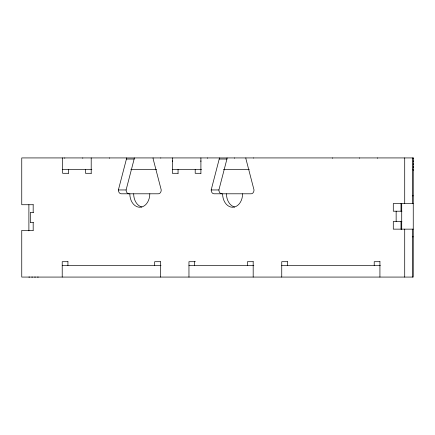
<?xml version="1.0" encoding="UTF-8"?>
<svg xmlns="http://www.w3.org/2000/svg" width="435" height="435" viewBox="0 0 435 435"><rect width="100%" height="100%" fill="white"/><g stroke="black" fill="none" stroke-linecap="round" stroke-linejoin="round"><path stroke-width="0.65" d="M33.174 212.41L33.18 204.727M172.342 157.927L172.342 173.299L178.132 173.299M172.342 161.526L172.342 160.809M200.905 161.526L200.905 160.809M401.005 211.209L401.005 203.52M404.713 277.073L404.719 229.147M412.429 277.073L412.434 229.147M413.25 170.417L413.038 169.454M413.25 167.535L413.25 166.572M413.25 164.653L413.25 163.69M413.25 161.766L413.25 160.809M413.25 158.884L413.25 157.927L21.75 157.927L21.755 204.727L33.218 204.727M153.066 157.921A3.844 2.855 90 0 0 153.185 159.025L161.233 189.954A3.844 2.855 90 0 1 158.378 193.798L121.245 193.798A3.844 2.855 -90 0 1 118.385 189.954L126.433 159.025A3.844 2.855 -90 0 0 126.552 157.921M128.961 193.798A3.844 2.855 90 0 1 126.101 189.954L134.149 159.025A3.844 2.855 -90 0 0 134.268 157.921M245.857 157.921A3.844 2.855 90 0 0 245.976 159.025L254.018 189.954A3.844 2.855 90 0 1 251.164 193.798L214.031 193.798A3.844 2.855 -90 0 1 211.176 189.954L219.218 159.025A3.844 2.855 -90 0 0 219.338 157.921M221.747 193.798A3.844 2.855 -90 0 1 218.892 189.954L226.934 159.025A3.844 2.855 -90 0 0 227.054 157.921M126.433 159.025L134.149 159.025M219.218 159.025L226.934 159.025M62.64 169.454L91.845 169.454M130.772 169.454L156.605 169.454M172.342 169.454L201.552 169.454M223.432 169.454L249.331 169.454M68.425 173.299L62.64 173.299L62.64 157.927M91.274 173.299L85.488 173.299L85.488 169.454M200.981 173.299L195.195 173.299L195.195 169.454M118.385 189.954L126.101 189.954M211.176 189.954L218.892 189.954M412.527 195.832L413.25 195.832M413.25 203.52L393.289 203.52L393.289 211.209L401.935 211.209M33.538 212.41L30.319 212.41L30.319 222.66L33.538 222.66M401.935 221.458L393.289 221.458L393.289 229.147L413.25 229.147M33.218 230.349L21.755 230.349L21.75 277.073L413.25 277.073L413.25 157.927M412.527 236.83L413.25 236.83M68.001 261.701L62.216 261.701L62.216 277.073M160.471 261.701L154.681 261.701L154.681 265.546M195.386 261.701L188.959 261.701L188.959 277.073M253.257 261.701L247.466 261.701L247.466 265.546M287.53 261.701L281.744 261.701L281.744 277.073M380 261.701L374.214 261.701L374.214 265.546M62.216 265.546L161.037 265.546M188.959 265.546L253.822 265.546M281.744 265.546L380.407 265.546M28.889 277.073L29.613 277.073M31.777 277.073L32.494 277.073M34.659 277.073L35.376 277.073M37.541 277.073L38.258 277.073M401.005 221.458L401.005 229.147M33.174 222.66L33.18 230.349M412.429 157.921L412.434 203.52M404.713 157.921L404.719 203.52M401.717 203.379L401.717 229.642M396.149 211.209L396.149 221.458M379.924 261.701L379.924 277.073M377.373 157.927L377.373 158.286M359.375 157.927L359.375 158.286M332.471 157.927L332.471 158.286M287.459 261.701L287.459 265.546M253.181 261.701L253.181 277.073M234.525 157.927L234.525 158.286M207.62 157.927L207.62 158.286M200.905 157.927L200.905 173.299M194.673 261.701L194.673 265.546M178.056 169.454L178.056 173.299M160.395 261.701L160.395 277.073M109.669 157.927L109.669 158.286M91.203 157.927L91.203 173.299M82.764 157.927L82.764 158.286M68.349 169.454L68.349 173.299M67.925 261.701L67.925 265.546M64.766 157.927L64.766 158.286M28.889 204.727L28.889 230.844M253.572 158.133A3.844 2.855 90 0 1 253.572 157.921M149.809 193.798A13.452 10 -90 0 1 139.809 207.25A13.452 10 -90 0 1 129.815 193.798M242.594 193.798A13.452 10 -90 0 1 232.594 207.25A13.452 10 -90 0 1 222.6 193.798M160.787 158.133A3.844 2.855 90 0 1 160.781 157.921M141.848 207.027A13.452 10 -90 0 1 133.67 193.798M234.634 207.027A13.452 10 -90 0 1 226.456 193.798"/></g></svg>
